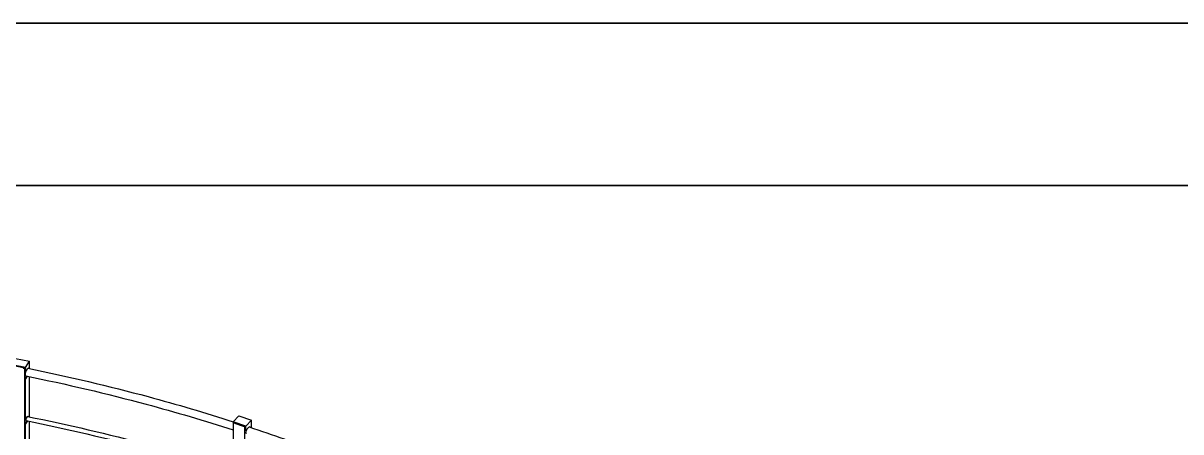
# Model space of a CAD drawing. Header units: millimetres. Extents: x 0 to 89100, y 0 to 63000.
# Drawn here: x 70273 to 75626, y 61113 to 63000 of the extents above; entities that cross this region are included whole.
import ezdxf

# ---------------------------------------------------------------- set-up
doc = ezdxf.new("R2010")
doc.units = ezdxf.units.MM
doc.header["$LTSCALE"] = 150
doc.layers.get('0').update_dxf_attribs({"lineweight": 18})
for name, color, linetype, lineweight in [('Border', 7, 'Continuous', 35), ('Visible', 7, 'Continuous', 25), ('Visible Narrow', 7, 'Continuous', 18)]:
    doc.layers.add(name, color=color, linetype=linetype, lineweight=lineweight)

# ---------------------------------------------------------------- blocks, each defined once
blk = doc.blocks.new('Borders Bigadan Border')
at = {"layer": 'Border'}
for p, q in [((0, 420), (594, 420)), ((589, 415), (20, 415))]:
    blk.add_line(p, q, dxfattribs=at)

msp = doc.modelspace()

# ---------------------------------------------------------------- linework, layer by layer
at = {"layer": 'Visible'}
for p, q in [((70284.14, 61409.33), (70220.32, 61422.01)), ((70282.01, 61407.91), (70222.44, 61419.75)), ((70273.72, 61408.64), (70229.76, 61417.38)), ((70238.14, 61451.9), (70301.96, 61439.21)), ((70272.99, 61407.42), (70279.37, 61406.15)), ((70273.72, 61408.64), (70277.98, 61407.8)), ((70278.47, 61408.62), (70277.98, 61407.8)), ((70280.59, 61408.19), (70279.37, 61406.15)), ((70279.37, 61406.15), (70279.37, 60660.89)), ((70282.01, 61389.54), (70282.01, 61407.91)), ((70284.14, 61409.33), (70301.96, 61439.21)), ((70284.14, 61389.12), (70284.14, 61409.33)), ((70284.14, 61389.12), (70293.05, 61404.06)), ((70301.96, 61404.76), (70301.96, 61439.21)), ((70282.01, 61389.54), (70284.14, 61389.12)), ((70282.01, 61357.7), (70289.54, 61370.31)), ((70284.14, 61357.27), (70282.01, 61357.7)), ((70282.01, 61168.47), (70282.01, 61357.7)), ((70291.66, 61369.88), (70284.14, 61357.27)), ((70284.14, 61168.05), (70284.14, 61357.27)), ((70301.96, 61182.24), (70301.96, 61367.79)), ((70282.01, 61168.47), (70284.14, 61168.05)), ((70282.01, 61150.1), (70290.31, 61164.02)), ((70284.14, 61149.68), (70282.01, 61150.1)), ((70282.01, 60954.14), (70282.01, 61150.1)), ((70284.14, 61168.05), (70293.05, 61183)), ((70292.43, 61163.59), (70284.14, 61149.68)), ((70284.14, 60953.72), (70284.14, 61149.68)), ((70293.77, 61183.9), (70293.83, 61184.09)), ((70301.96, 60967.91), (70301.96, 61161.65)), ((71243.37, 61158.94), (71270.46, 61186.41)), ((71302.02, 61139.66), (71243.37, 61158.94)), ((71243.37, 61158.94), (71243.37, 61138.73)), ((71243.37, 61138.73), (71244.77, 61138.27)), ((71246.62, 61156.03), (71244.77, 61154.15)), ((71244.77, 61154.15), (71244.77, 60408.9)), ((71250.63, 61152.22), (71244.77, 61154.15)), ((71245.32, 61156.46), (71245.32, 61154.71)), ((71300.07, 61138.46), (71245.32, 61156.46)), ((71248.58, 61155.39), (71247.84, 61154.64)), ((71251.75, 61153.35), (71247.84, 61154.64)), ((71250.63, 61152.22), (71291.04, 61138.94)), ((71292.16, 61140.07), (71251.75, 61153.35)), ((71261.01, 61150.31), (71261.44, 61151.16)), ((71270.46, 61186.41), (71329.11, 61167.13)), ((71291.04, 61138.94), (71296.91, 61137.01)), ((71292.16, 61140.07), (71296.07, 61138.78)), ((71296.81, 61139.54), (71296.07, 61138.78)), ((71298.76, 61138.89), (71296.91, 61137.01)), ((71296.91, 61137.01), (71296.91, 60391.75)), ((71300.07, 61120.09), (71300.07, 61138.46)), ((71302.02, 61139.66), (71329.11, 61167.13)), ((71302.02, 61119.45), (71302.02, 61139.66)), ((71329.11, 61131.78), (71329.11, 61167.13)), ((71300.07, 61120.09), (71302.02, 61119.45)), ((71302.02, 61119.45), (71315.57, 61133.19))]:
    msp.add_line(p, q, dxfattribs=at)
for centre, major_axis, ratio, start_param, end_param in [((70293.05, 61388.14), (3.8, 19.13), 0.2658121, 5.8950097, 6.9253066), ((70290.92, 61388.56), (3.8, 19.13), 0.2658121, 5.8960582, 6.0723941), ((70289.99, 61389.66), (3.8, 19.13), 0.2658121, 1.591359, 1.7400226), ((70289.99, 61389.66), (-3.8, -19.13), 0.2658121, 5.8274054, 6.4960321), ((70287.87, 61390.09), (-3.8, -19.13), 0.2658121, 0.2107912, 0.2144794), ((70289.99, 61175.33), (-2.19, -11.03), 0.2658121, 6.0461457, 6.479791), ((70293.05, 61173.81), (2.19, 11.03), 0.2658121, 5.8124459, 6.9253066), ((70290.92, 61174.23), (2.19, 11.03), 0.2658121, 5.8139359, 5.9120522), ((71315.57, 61117.26), (6.09, 18.52), 0.4040148, 5.8939113, 6.9662263), ((71313.61, 61117.91), (6.09, 18.52), 0.4040148, 5.8950555, 6.1521866), ((71313.05, 61119.09), (6.09, 18.52), 0.4040148, 1.4425327, 1.7809422)]:
    msp.add_ellipse(centre, major_axis=major_axis, ratio=ratio, start_param=start_param, end_param=end_param, dxfattribs=at)
for points, knots in [([(70294.66, 61406.24), (70483.54, 61368.05), (70669.15, 61324.46), (70984.13, 61239.79), (71115.41, 61201.08), (71244.08, 61159.67)], [4.53914416, 4.53914416, 4.53914416, 4.53914416, 4.63808557, 4.63808557, 4.71089744, 4.71089744, 4.71089744, 4.71089744]), ([(70285.2, 61371.19), (70474.13, 61333.04), (70659.77, 61289.47), (70978.25, 61203.86), (71112.9, 61164.05), (71244.77, 61121.38)], [4.53874416, 4.53874416, 4.53874416, 4.53874416, 4.63808557, 4.63808557, 4.7131323, 4.7131323, 4.7131323, 4.7131323]), ([(70287.27, 61164.63), (70476.2, 61126.47), (70661.84, 61082.9), (70979.61, 60997.47), (71113.56, 60957.89), (71244.77, 60915.48)], [4.53882831, 4.53882831, 4.53882831, 4.53882831, 4.63808557, 4.63808557, 4.71266416, 4.71266416, 4.71266416, 4.71266416]), ([(70293.68, 61183.92), (70482.19, 61145.79), (70667.43, 61102.29), (70982.53, 61017.58), (71114.26, 60978.72), (71243.37, 60937.14)], [4.5392517, 4.5392517, 4.5392517, 4.5392517, 4.63808557, 4.63808557, 4.71122688, 4.71122688, 4.71122688, 4.71122688]), ([(71318.39, 61135.35), (71426.6, 61099.36), (71532.9, 61061.44), (71821.14, 60951.36), (71998.58, 60875.26), (72168.36, 60793.8)], [4.72496974, 4.72496974, 4.72496974, 4.72496974, 4.78669239, 4.78669239, 4.89574298, 4.89574298, 4.89574298, 4.89574298])]:
    msp.add_open_spline(points, degree=3, knots=knots, dxfattribs=at)
at = {"layer": 'Visible Narrow'}
for p, q in [((70273.03, 61407.48), (70273.69, 61408.58)), ((71251.69, 61153.3), (71250.69, 61152.28)), ((71291.1, 61139), (71292.1, 61140.01))]:
    msp.add_line(p, q, dxfattribs=at)
for points, knots in [([(70284.34, 61372.94), (70284.22, 61373.27), (70284.12, 61373.63), (70283.89, 61374.62), (70283.78, 61375.38), (70283.62, 61377.07), (70283.58, 61378), (70283.58, 61379.83), (70283.62, 61380.89), (70283.78, 61383.1), (70283.89, 61384.25), (70284.12, 61386), (70284.22, 61386.71), (70284.34, 61387.44)], [5.9820882, 5.9820882, 5.9820882, 5.9820882, 6.2589628, 6.2589628, 6.706028, 6.706028, 7.1530932, 7.1530932, 7.600157, 7.600157, 8.0472208, 8.0472208, 8.3240981, 8.3240981, 8.3240981, 8.3240981]), ([(70287.17, 61164.75), (70287.17, 61164.75), (70287.16, 61164.75), (70287.02, 61164.88), (70286.87, 61165.06), (70286.63, 61165.57), (70286.52, 61165.9), (70286.37, 61166.57), (70286.3, 61167), (70286.22, 61167.94), (70286.2, 61168.46), (70286.2, 61169.48), (70286.22, 61170.06), (70286.29, 61171.04), (70286.32, 61171.41), (70286.36, 61171.77)], [2.9798904, 2.9798904, 2.9798904, 2.9798904, 2.9878672, 2.9878672, 3.2368547, 3.2368547, 3.4858421, 3.4858421, 3.734828, 3.734828, 3.9838138, 3.9838138, 4.2327997, 4.2327997, 4.3778528, 4.3778528, 4.3778528, 4.3778528]), ([(71304.46, 61103.13), (71304.28, 61103.47), (71304.12, 61103.85), (71303.78, 61104.87), (71303.6, 61105.64), (71303.37, 61107.36), (71303.31, 61108.3), (71303.31, 61110.12), (71303.37, 61111.17), (71303.6, 61113.37), (71303.78, 61114.5), (71304.12, 61116.22), (71304.28, 61116.92), (71304.46, 61117.63)], [5.9820883, 5.9820883, 5.9820883, 5.9820883, 6.2589655, 6.2589655, 6.7060294, 6.7060294, 7.1530932, 7.1530932, 7.600157, 7.600157, 8.0472208, 8.0472208, 8.3240981, 8.3240981, 8.3240981, 8.3240981])]:
    msp.add_open_spline(points, degree=3, knots=knots, dxfattribs=at)

# ---------------------------------------------------------------- block references
at = {"xscale": 150, "yscale": 150, "zscale": 150}
msp.add_blockref('Borders Bigadan Border', (0, 0), dxfattribs=at)

doc.saveas('drawing.dxf')
